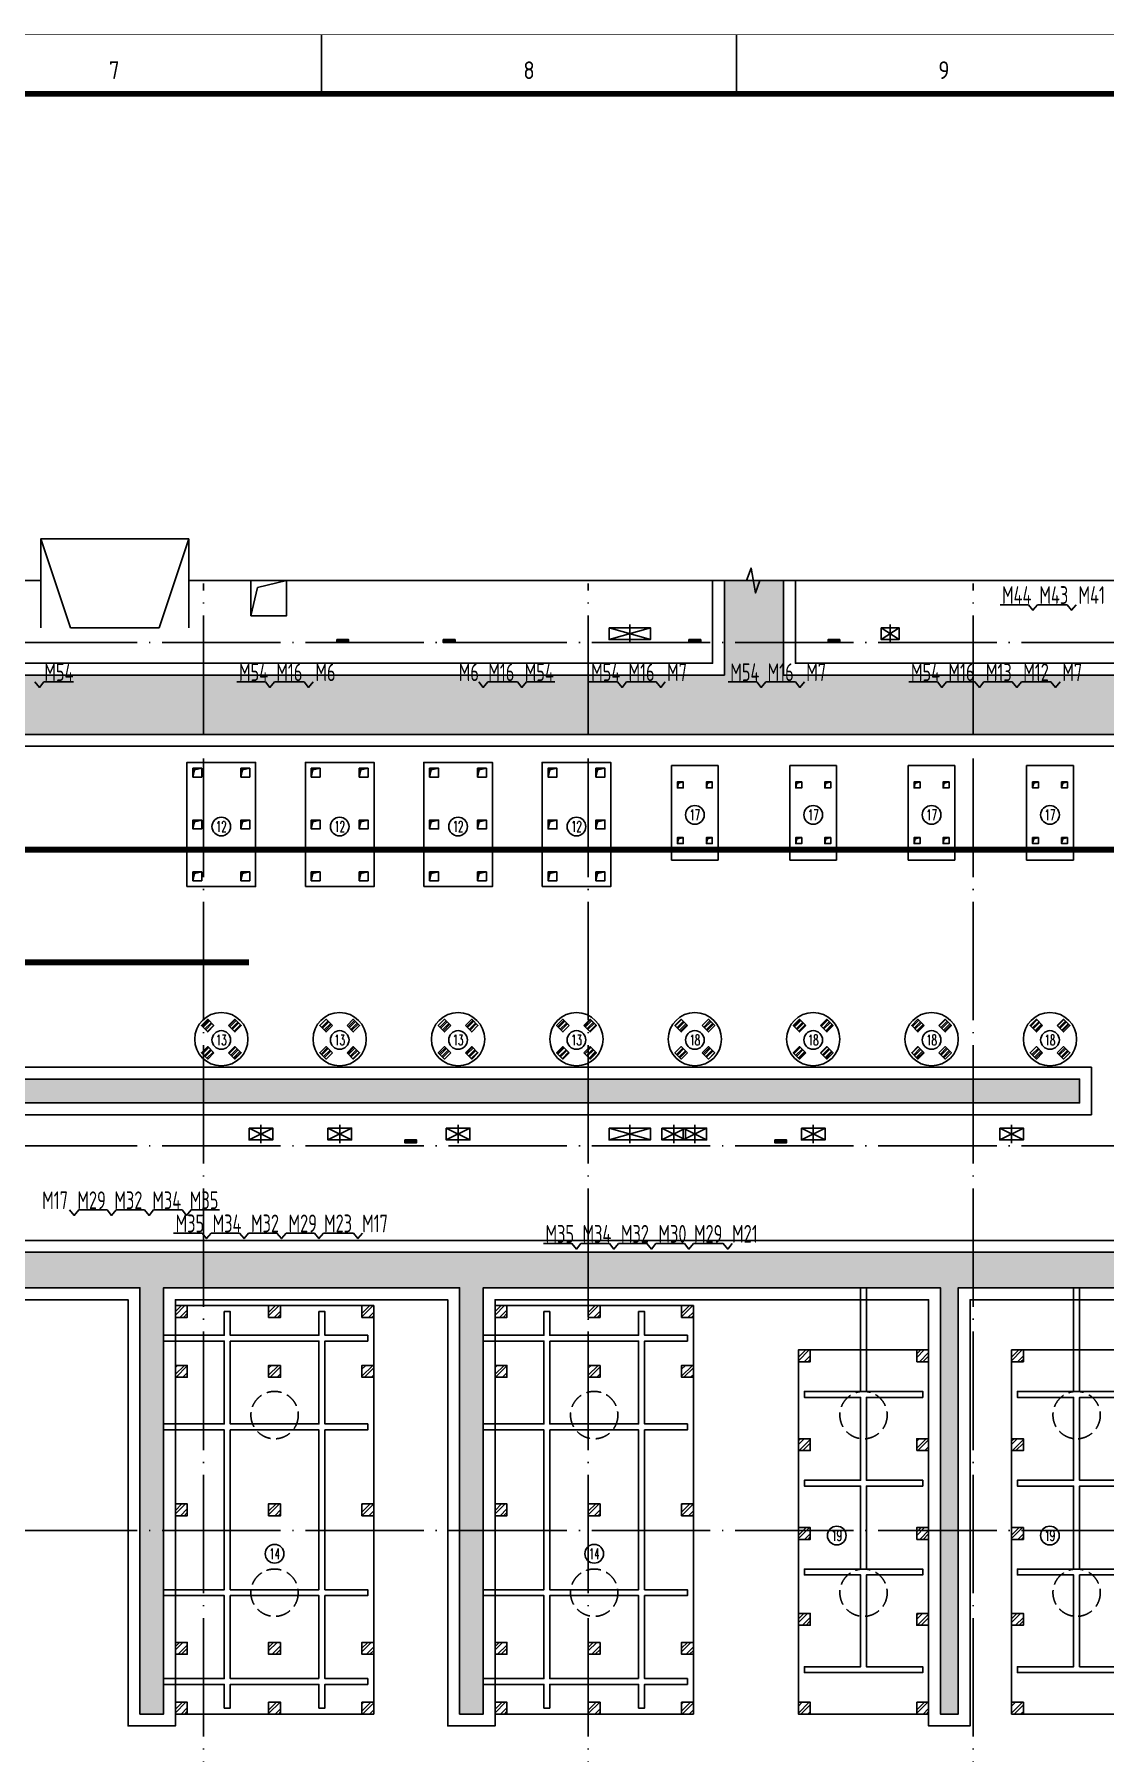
# Model space of a CAD drawing. Extents: x 93518 to 937116, y -359949 to 58022.
# Drawn here: x 728996 to 747078, y -92196 to -63170 of the extents above; entities that cross this region are included whole.
import ezdxf
from ezdxf.enums import TextEntityAlignment as Align

# ---------------------------------------------------------------- set-up
doc = ezdxf.new("R2010")
doc.units = 0
doc.header["$LTSCALE"] = 1000
doc.header["$MEASUREMENT"] = 0
for name, pattern in [('DASH', [0.35, 0.25, -0.1]), ('DIVIDE', [1.25, 0.5, -0.25, 0, -0.25, 0, -0.25]), ('DOTE', [2.42, 2, -0.2, 0.02, -0.2])]:
    doc.linetypes.add(name, pattern=pattern)
doc.layers.get('0').update_dxf_attribs({"linetype": 'CONTINUOUS'})
for name, color, linetype in [('C承台', 30, 'CONTINUOUS'), ('DIM_LEAD', 3, 'CONTINUOUS'), ('DIM_SYMB', 3, 'CONTINUOUS'), ('DOTE', 8, 'DOTE'), ('D洞口', 2, 'CONTINUOUS'), ('G沟道', 4, 'CONTINUOUS'), ('PUB_TEXT', 7, 'CONTINUOUS'), ('STAIR', 2, 'CONTINUOUS'), ('WINDOW', 4, 'CONTINUOUS'), ('排水', 25, 'CONTINUOUS'), ('设备', 7, 'CONTINUOUS'), ('设备层', 8, 'CONTINUOUS')]:
    doc.layers.add(name, color=color, linetype=linetype)
doc.styles.add('_TCH_AXIS', font='complex.shx', dxfattribs={"bigfont": 'GBCBIG.shx'})
doc.styles.get("Standard").update_dxf_attribs({"font": 'GBENOR', "bigfont": 'GBCBIG'})
doc.styles.add('TSSD_Rein', font='Tssdeng.shx', dxfattribs={"width": 0.7, "bigfont": 'tssdchn.shx'})
pattern_1 = [(0, (-247127.87, -30582.82), (39.6875, 79.375), [0, -79.375])]
pattern_2 = [(45, (0, 0), (-44.1942, 44.1942), []), (45, (29.46, 0), (-44.1942, 44.1942), [])]

# ---------------------------------------------------------------- blocks, each defined once
blk = doc.blocks.new('GEDI_WK_A1')
at = {"color": 3}
for p, q in [((490.58, 584), (490.58, 594)), ((560.67, 584), (560.67, 594))]:
    blk.add_line(p, q, dxfattribs=at)
for points, const_width in [([(0, 0), (841, 0), (841, 594), (0, 594)], 0.1), ([(25, 10), (831, 10), (831, 584), (25, 584)], 1)]:
    blk.add_lwpolyline(points, close=True, dxfattribs=dict(at, const_width=const_width))
for s, p in [('7', (455.54, 588)), ('8', (525.62, 588)), ('9', (595.71, 588))]:
    blk.add_text(s, height=3, dxfattribs=at).set_placement(p, align=Align.MIDDLE)
blk = doc.blocks.new('A$C04BF5457')
h = blk.add_hatch()
h.set_pattern_fill('DOTS', color=8, scale=50, style=0)
h.set_pattern_definition(pattern_1)
h.paths.add_polyline_path([(-28350, 34050), (-28350, 32450), (-17400, 32450), (-17400, 31250), (-30550, 31250), (-30550, 34050)])
h.paths.add_polyline_path([(12900, 34050), (12900, 32450), (5900, 32450), (5900, 34050), (4900, 34050), (4900, 32450), (-8450, 32450), (-8450, 34050), (-9450, 34050), (-9450, 31450), (19200, 31450), (19200, 32450), (13900, 32450), (13900, 34050)])
h = blk.add_hatch()
h.set_pattern_fill('DOTS', color=8, scale=50, style=0)
h.set_pattern_definition(pattern_1)
h.paths.add_polyline_path([(-40900, 22113), (-40900, 22700), (-8950, 22700), (-8950, 30250), (-17000, 30250), (-17000, 30650), (-8550, 30650), (-8550, 25625), (10900, 25625), (10900, 25225), (-8550, 25225), (-8550, 22700), (19650, 22700), (19650, 14900), (19350, 14900), (19350, 22100), (16050, 22100), (16050, 14900), (15750, 14900), (15750, 22100), (12450, 22100), (12450, 14900), (12150, 14900), (12150, 22100), (8850, 22100), (8850, 14900), (8550, 14900), (8550, 22100), (825, 22100), (825, 14900), (425, 14900), (425, 22100), (-4575, 22100), (-4575, 14900), (-4975, 14900), (-4975, 22100), (-12150, 22100), (-12150, 14900), (-12550, 14900), (-12550, 22100), (-18550, 22100), (-18550, 14900), (-18950, 14900), (-18950, 22100), (-40865, 22100)])
h.paths.add_polyline_path([(-40900, 21888), (-40934, 21900), (-19150, 21900), (-19150, 14900), (-19750, 14900), (-19750, 21300), (-23650, 21300), (-23650, 14900), (-24250, 14900), (-24250, 21300), (-27950, 21300), (-27950, 14900), (-28550, 14900), (-28550, 21300), (-32250, 21300), (-32250, 14900), (-32850, 14900), (-32850, 21300), (-40900, 21300)])
at = {"layer": 'DIM_SYMB'}
blk.add_lwpolyline([(4457, 34050), (5272, 34050), (5349, 34260), (5423, 33840), (5497, 34050), (6217, 34050)], dxfattribs=at)
at = {"layer": 'G沟道', "color": 8}
for points in [[(-9650, 34050), (-9650, 31250), (19400, 31250), (19400, 32650), (14100, 32650), (14100, 34050)], [(4700, 34050), (4700, 32650), (-8250, 32650), (-8250, 34050)], [(12700, 34050), (12700, 32650), (6100, 32650), (6100, 34050)], [(-8350, 25825), (11100, 25825), (11100, 25025), (-8350, 25025)], [(-8350, 22900), (19850, 22900)], [(11950, 21900), (9050, 21900), (9050, 14700), (8350, 14700), (8350, 21900), (1025, 21900), (1025, 14700), (225, 14700), (225, 21900), (-4375, 21900), (-4375, 14700), (-5175, 14700), (-5175, 21900), (-11950, 21900)]]:
    blk.add_lwpolyline(points, dxfattribs=at)
at = {"layer": 'G沟道'}
for points in [[(12900, 34050), (12900, 32450), (5900, 32450), (5900, 34050), (4900, 34050), (4900, 32450), (-8450, 32450), (-8450, 34050), (-9450, 34050), (-9450, 31450), (19200, 31450), (19200, 32450), (13900, 32450), (13900, 34050), (12900, 34050)], [(-8550, 25625), (10900, 25625), (10900, 25225), (-8550, 25225)], [(-8550, 22700), (19650, 22700)], [(12150, 22100), (8850, 22100), (8850, 14900), (8550, 14900), (8550, 22100), (825, 22100), (825, 14900), (425, 14900), (425, 22100), (-4575, 22100), (-4575, 14900), (-4975, 14900), (-4975, 22100), (-12150, 22100)]]:
    blk.add_lwpolyline(points, dxfattribs=at)
blk = doc.blocks.new('A$C0C59512B')
at = {"layer": 'D洞口'}
for points in [[(100, 1320), (200, 1320), (120, 1300), (100, 1220)], [(590, 1320), (690, 1320), (610, 1300), (590, 1220)], [(2100, 1320), (2200, 1320), (2120, 1300), (2100, 1220)], [(2590, 1320), (2690, 1320), (2610, 1300), (2590, 1220)], [(4100, 1320), (4200, 1320), (4120, 1300), (4100, 1220)], [(4590, 1320), (4690, 1320), (4610, 1300), (4590, 1220)], [(6100, 1320), (6200, 1320), (6120, 1300), (6100, 1220)], [(6590, 1320), (6690, 1320), (6610, 1300), (6590, 1220)], [(100, 380), (200, 380), (120, 360), (100, 280)], [(590, 380), (690, 380), (610, 360), (590, 280)], [(2100, 380), (2200, 380), (2120, 360), (2100, 280)], [(2590, 380), (2690, 380), (2610, 360), (2590, 280)], [(4100, 380), (4200, 380), (4120, 360), (4100, 280)], [(4590, 380), (4690, 380), (4610, 360), (4590, 280)], [(6100, 380), (6200, 380), (6120, 360), (6100, 280)], [(6590, 380), (6690, 380), (6610, 360), (6590, 280)]]:
    blk.add_hatch(color=8, dxfattribs=at).paths.add_polyline_path(points)
at = {"layer": 'C承台', "color": 8}
for p, q in [((0, 0), (0, 1600)), ((0, 1600), (790, 1600)), ((790, 0), (790, 1600)), ((2000, 0), (2000, 1600)), ((2000, 1600), (2790, 1600)), ((2790, 0), (2790, 1600)), ((4000, 0), (4000, 1600)), ((4000, 1600), (4790, 1600)), ((4790, 0), (4790, 1600)), ((6000, 0), (6000, 1600)), ((6000, 1600), (6790, 1600)), ((6790, 0), (6790, 1600)), ((2000, 0), (2790, 0)), ((4000, 0), (4790, 0)), ((6000, 0), (6790, 0)), ((0, 0), (790, 0))]:
    blk.add_line(p, q, dxfattribs=at)
at = {"layer": 'D洞口', "color": 8}
for points in [[(100, 1220), (200, 1220), (200, 1320), (100, 1320)], [(100, 1320), (200, 1320), (120, 1300), (100, 1220)], [(590, 1220), (690, 1220), (690, 1320), (590, 1320)], [(590, 1320), (690, 1320), (610, 1300), (590, 1220)], [(2100, 1220), (2200, 1220), (2200, 1320), (2100, 1320)], [(2100, 1320), (2200, 1320), (2120, 1300), (2100, 1220)], [(2590, 1220), (2690, 1220), (2690, 1320), (2590, 1320)], [(2590, 1320), (2690, 1320), (2610, 1300), (2590, 1220)], [(4100, 1220), (4200, 1220), (4200, 1320), (4100, 1320)], [(4100, 1320), (4200, 1320), (4120, 1300), (4100, 1220)], [(4590, 1220), (4690, 1220), (4690, 1320), (4590, 1320)], [(4590, 1320), (4690, 1320), (4610, 1300), (4590, 1220)], [(6100, 1220), (6200, 1220), (6200, 1320), (6100, 1320)], [(6100, 1320), (6200, 1320), (6120, 1300), (6100, 1220)], [(6590, 1220), (6690, 1220), (6690, 1320), (6590, 1320)], [(6590, 1320), (6690, 1320), (6610, 1300), (6590, 1220)], [(100, 280), (200, 280), (200, 380), (100, 380)], [(100, 380), (200, 380), (120, 360), (100, 280)], [(590, 280), (690, 280), (690, 380), (590, 380)], [(590, 380), (690, 380), (610, 360), (590, 280)], [(2100, 280), (2200, 280), (2200, 380), (2100, 380)], [(2100, 380), (2200, 380), (2120, 360), (2100, 280)], [(2590, 280), (2690, 280), (2690, 380), (2590, 380)], [(2590, 380), (2690, 380), (2610, 360), (2590, 280)], [(4100, 280), (4200, 280), (4200, 380), (4100, 380)], [(4100, 380), (4200, 380), (4120, 360), (4100, 280)], [(4590, 280), (4690, 280), (4690, 380), (4590, 380)], [(4590, 380), (4690, 380), (4610, 360), (4590, 280)], [(6100, 280), (6200, 280), (6200, 380), (6100, 380)], [(6100, 380), (6200, 380), (6120, 360), (6100, 280)], [(6590, 280), (6690, 280), (6690, 380), (6590, 380)], [(6590, 380), (6690, 380), (6610, 360), (6590, 280)]]:
    blk.add_lwpolyline(points, close=True, dxfattribs=at)
at = {"layer": 'PUB_TEXT', "color": 8}
for centre in [(395, 765), (2395, 765), (4395, 765), (6395, 765)]:
    blk.add_circle(centre, 158, dxfattribs=at)
at = {"layer": 'PUB_TEXT', "color": 8, "style": '_TCH_AXIS', "width": 0.724138}
for p, p2 in [((306, 676), (484, 676)), ((2306, 676), (2484, 676)), ((4306, 676), (4484, 676)), ((6306, 676), (6484, 676))]:
    blk.add_text('17', height=178.2, dxfattribs=at).set_placement(p, p2, align=Align.FIT)
blk = doc.blocks.new('A$C5CA91DF6')
at = {"layer": 'D洞口'}
for points in [[(100, 2000), (250, 2000), (128, 1972), (100, 1850)], [(910, 2000), (1060, 2000), (938, 1972), (910, 1850)], [(2100, 2000), (2250, 2000), (2128, 1972), (2100, 1850)], [(2910, 2000), (3060, 2000), (2938, 1972), (2910, 1850)], [(4100, 2000), (4250, 2000), (4128, 1972), (4100, 1850)], [(4910, 2000), (5060, 2000), (4938, 1972), (4910, 1850)], [(6100, 2000), (6250, 2000), (6128, 1972), (6100, 1850)], [(6910, 2000), (7060, 2000), (6938, 1972), (6910, 1850)], [(100, 1125), (250, 1125), (128, 1097), (100, 975)], [(910, 1125), (1060, 1125), (938, 1097), (910, 975)], [(2100, 1125), (2250, 1125), (2128, 1097), (2100, 975)], [(2910, 1125), (3060, 1125), (2938, 1097), (2910, 975)], [(4100, 1125), (4250, 1125), (4128, 1097), (4100, 975)], [(4910, 1125), (5060, 1125), (4938, 1097), (4910, 975)], [(6100, 1125), (6250, 1125), (6128, 1097), (6100, 975)], [(6910, 1125), (7060, 1125), (6938, 1097), (6910, 975)], [(100, 250), (250, 250), (128, 222), (100, 100)], [(910, 250), (1060, 250), (938, 222), (910, 100)], [(2100, 250), (2250, 250), (2128, 222), (2100, 100)], [(2910, 250), (3060, 250), (2938, 222), (2910, 100)], [(4100, 250), (4250, 250), (4128, 222), (4100, 100)], [(4910, 250), (5060, 250), (4938, 222), (4910, 100)], [(6100, 250), (6250, 250), (6128, 222), (6100, 100)], [(6910, 250), (7060, 250), (6938, 222), (6910, 100)]]:
    blk.add_hatch(color=8, dxfattribs=at).paths.add_polyline_path(points)
at = {"layer": 'C承台', "color": 8}
for points in [[(0, 0), (1160, 0), (1160, 2100), (0, 2100)], [(2000, 0), (3160, 0), (3160, 2100), (2000, 2100)], [(4000, 0), (5160, 0), (5160, 2100), (4000, 2100)], [(6000, 0), (7160, 0), (7160, 2100), (6000, 2100)]]:
    blk.add_lwpolyline(points, close=True, dxfattribs=at)
at = {"layer": 'D洞口', "color": 8}
for points in [[(100, 1850), (250, 1850), (250, 2000), (100, 2000)], [(100, 2000), (250, 2000), (128, 1972), (100, 1850)], [(910, 1850), (1060, 1850), (1060, 2000), (910, 2000)], [(910, 2000), (1060, 2000), (938, 1972), (910, 1850)], [(2100, 1850), (2250, 1850), (2250, 2000), (2100, 2000)], [(2100, 2000), (2250, 2000), (2128, 1972), (2100, 1850)], [(2910, 1850), (3060, 1850), (3060, 2000), (2910, 2000)], [(2910, 2000), (3060, 2000), (2938, 1972), (2910, 1850)], [(4100, 1850), (4250, 1850), (4250, 2000), (4100, 2000)], [(4100, 2000), (4250, 2000), (4128, 1972), (4100, 1850)], [(4910, 1850), (5060, 1850), (5060, 2000), (4910, 2000)], [(4910, 2000), (5060, 2000), (4938, 1972), (4910, 1850)], [(6100, 1850), (6250, 1850), (6250, 2000), (6100, 2000)], [(6100, 2000), (6250, 2000), (6128, 1972), (6100, 1850)], [(6910, 1850), (7060, 1850), (7060, 2000), (6910, 2000)], [(6910, 2000), (7060, 2000), (6938, 1972), (6910, 1850)], [(100, 975), (250, 975), (250, 1125), (100, 1125)], [(100, 1125), (250, 1125), (128, 1097), (100, 975)], [(910, 975), (1060, 975), (1060, 1125), (910, 1125)], [(910, 1125), (1060, 1125), (938, 1097), (910, 975)], [(2100, 975), (2250, 975), (2250, 1125), (2100, 1125)], [(2100, 1125), (2250, 1125), (2128, 1097), (2100, 975)], [(2910, 975), (3060, 975), (3060, 1125), (2910, 1125)], [(2910, 1125), (3060, 1125), (2938, 1097), (2910, 975)], [(4100, 975), (4250, 975), (4250, 1125), (4100, 1125)], [(4100, 1125), (4250, 1125), (4128, 1097), (4100, 975)], [(4910, 975), (5060, 975), (5060, 1125), (4910, 1125)], [(4910, 1125), (5060, 1125), (4938, 1097), (4910, 975)], [(6100, 975), (6250, 975), (6250, 1125), (6100, 1125)], [(6100, 1125), (6250, 1125), (6128, 1097), (6100, 975)], [(6910, 975), (7060, 975), (7060, 1125), (6910, 1125)], [(6910, 1125), (7060, 1125), (6938, 1097), (6910, 975)], [(100, 100), (250, 100), (250, 250), (100, 250)], [(100, 250), (250, 250), (128, 222), (100, 100)], [(910, 100), (1060, 100), (1060, 250), (910, 250)], [(910, 250), (1060, 250), (938, 222), (910, 100)], [(2100, 100), (2250, 100), (2250, 250), (2100, 250)], [(2100, 250), (2250, 250), (2128, 222), (2100, 100)], [(2910, 100), (3060, 100), (3060, 250), (2910, 250)], [(2910, 250), (3060, 250), (2938, 222), (2910, 100)], [(4100, 100), (4250, 100), (4250, 250), (4100, 250)], [(4100, 250), (4250, 250), (4128, 222), (4100, 100)], [(4910, 100), (5060, 100), (5060, 250), (4910, 250)], [(4910, 250), (5060, 250), (4938, 222), (4910, 100)], [(6100, 100), (6250, 100), (6250, 250), (6100, 250)], [(6100, 250), (6250, 250), (6128, 222), (6100, 100)], [(6910, 100), (7060, 100), (7060, 250), (6910, 250)], [(6910, 250), (7060, 250), (6938, 222), (6910, 100)]]:
    blk.add_lwpolyline(points, close=True, dxfattribs=at)
at = {"layer": 'PUB_TEXT', "color": 8}
for centre in [(580, 1015), (2580, 1015), (4580, 1015), (6580, 1015)]:
    blk.add_circle(centre, 158, dxfattribs=at)
at = {"layer": 'PUB_TEXT', "color": 8, "style": '_TCH_AXIS', "width": 0.724138}
for p, p2 in [((491, 926), (669, 926)), ((2491, 926), (2669, 926)), ((4491, 926), (4669, 926)), ((6491, 926), (6669, 926))]:
    blk.add_text('12', height=178.2, dxfattribs=at).set_placement(p, p2, align=Align.FIT)
blk = doc.blocks.new('A$C0F1F4C6A')
at = {"layer": 'C承台'}
h = blk.add_hatch(dxfattribs=at)
h.set_pattern_fill('金属', color=8, scale=25, style=0)
h.set_pattern_definition(pattern_2)
h.paths.add_polyline_path([(599, 705), (705, 599), (811, 705), (705, 811)])
h.paths.add_polyline_path([(599, 245), (705, 351), (811, 245), (705, 139)])
h.paths.add_polyline_path([(351, 245), (245, 351), (139, 245), (245, 139)])
h.paths.add_polyline_path([(351, 705), (245, 599), (139, 705), (245, 811)])
h = blk.add_hatch(dxfattribs=at)
h.set_pattern_fill('金属', color=8, scale=25, style=0)
h.set_pattern_definition(pattern_2)
h.paths.add_polyline_path([(2599, 705), (2705, 599), (2811, 705), (2705, 811)])
h.paths.add_polyline_path([(2599, 245), (2705, 351), (2811, 245), (2705, 139)])
h.paths.add_polyline_path([(2351, 245), (2245, 351), (2139, 245), (2245, 139)])
h.paths.add_polyline_path([(2351, 705), (2245, 599), (2139, 705), (2245, 811)])
h = blk.add_hatch(dxfattribs=at)
h.set_pattern_fill('金属', color=8, scale=25, style=0)
h.set_pattern_definition([(45, (-239052.867, -56407.82), (-44.194174, 44.194174), []), (45, (-239023.404, -56407.82), (-44.194174, 44.194174), [])])
h.paths.add_polyline_path([(4599, 705), (4705, 599), (4811, 705), (4705, 811)])
h.paths.add_polyline_path([(4599, 245), (4705, 351), (4811, 245), (4705, 139)])
h.paths.add_polyline_path([(4351, 245), (4245, 351), (4139, 245), (4245, 139)])
h.paths.add_polyline_path([(4351, 705), (4245, 599), (4139, 705), (4245, 811)])
h = blk.add_hatch(dxfattribs=at)
h.set_pattern_fill('金属', color=8, scale=25, style=0)
h.set_pattern_definition(pattern_2)
h.paths.add_polyline_path([(6599, 705), (6705, 599), (6811, 705), (6705, 811)])
h.paths.add_polyline_path([(6599, 245), (6705, 351), (6811, 245), (6705, 139)])
h.paths.add_polyline_path([(6351, 245), (6245, 351), (6139, 245), (6245, 139)])
h.paths.add_polyline_path([(6351, 705), (6245, 599), (6139, 705), (6245, 811)])
at = {"layer": 'C承台', "color": 8}
for points in [[(925, 475, 1), (25, 475, 1)], [(2925, 475, 1), (2025, 475, 1)], [(4925, 475, 1), (4025, 475, 1)], [(6925, 475, 1), (6025, 475, 1)]]:
    blk.add_lwpolyline(points, format="xyb", close=True, dxfattribs=at)
for points in [[(351, 705), (245, 599), (139, 705), (245, 811)], [(599, 705), (705, 599), (811, 705), (705, 811)], [(2351, 705), (2245, 599), (2139, 705), (2245, 811)], [(2599, 705), (2705, 599), (2811, 705), (2705, 811)], [(4351, 705), (4245, 599), (4139, 705), (4245, 811)], [(4599, 705), (4705, 599), (4811, 705), (4705, 811)], [(6351, 705), (6245, 599), (6139, 705), (6245, 811)], [(6599, 705), (6705, 599), (6811, 705), (6705, 811)], [(351, 245), (245, 351), (139, 245), (245, 139)], [(599, 245), (705, 351), (811, 245), (705, 139)], [(2351, 245), (2245, 351), (2139, 245), (2245, 139)], [(2599, 245), (2705, 351), (2811, 245), (2705, 139)], [(4351, 245), (4245, 351), (4139, 245), (4245, 139)], [(4599, 245), (4705, 351), (4811, 245), (4705, 139)], [(6351, 245), (6245, 351), (6139, 245), (6245, 139)], [(6599, 245), (6705, 351), (6811, 245), (6705, 139)]]:
    blk.add_lwpolyline(points, close=True, dxfattribs=at)
for centre in [(475, 462), (2475, 462), (4475, 462), (6475, 462)]:
    blk.add_circle(centre, 158, dxfattribs=at)
at = {"layer": 'C承台', "color": 8, "style": '_TCH_AXIS', "width": 0.724138}
for p, p2 in [((386, 373), (564, 373)), ((2386, 373), (2564, 373)), ((4386, 373), (4564, 373)), ((6386, 373), (6564, 373))]:
    blk.add_text('13', height=178.2, dxfattribs=at).set_placement(p, p2, align=Align.FIT)
blk = doc.blocks.new('A$C3620381E')
at = {"layer": 'C承台'}
h = blk.add_hatch(dxfattribs=at)
h.set_pattern_fill('金属', color=8, scale=25, style=0)
h.set_pattern_definition(pattern_2)
h.paths.add_polyline_path([(599, 245), (705, 351), (811, 245), (705, 139)])
h.paths.add_polyline_path([(599, 705), (705, 599), (811, 705), (705, 811)])
h.paths.add_polyline_path([(351, 245), (245, 351), (139, 245), (245, 139)])
h.paths.add_polyline_path([(351, 705), (245, 599), (139, 705), (245, 811)])
h = blk.add_hatch(dxfattribs=at)
h.set_pattern_fill('金属', color=8, scale=25, style=0)
h.set_pattern_definition(pattern_2)
h.paths.add_polyline_path([(2599, 245), (2705, 351), (2811, 245), (2705, 139)])
h.paths.add_polyline_path([(2599, 705), (2705, 599), (2811, 705), (2705, 811)])
h.paths.add_polyline_path([(2351, 245), (2245, 351), (2139, 245), (2245, 139)])
h.paths.add_polyline_path([(2351, 705), (2245, 599), (2139, 705), (2245, 811)])
h = blk.add_hatch(dxfattribs=at)
h.set_pattern_fill('金属', color=8, scale=25, style=0)
h.set_pattern_definition([(45, (-239052.866, -83528.19), (-44.194174, 44.194174), []), (45, (-239023.403, -83528.19), (-44.194174, 44.194174), [])])
h.paths.add_polyline_path([(4599, 245), (4705, 351), (4811, 245), (4705, 139)])
h.paths.add_polyline_path([(4599, 705), (4705, 599), (4811, 705), (4705, 811)])
h.paths.add_polyline_path([(4351, 245), (4245, 351), (4139, 245), (4245, 139)])
h.paths.add_polyline_path([(4351, 705), (4245, 599), (4139, 705), (4245, 811)])
h = blk.add_hatch(dxfattribs=at)
h.set_pattern_fill('金属', color=8, scale=25, style=0)
h.set_pattern_definition(pattern_2)
h.paths.add_polyline_path([(6599, 245), (6705, 351), (6811, 245), (6705, 139)])
h.paths.add_polyline_path([(6599, 705), (6705, 599), (6811, 705), (6705, 811)])
h.paths.add_polyline_path([(6351, 245), (6245, 351), (6139, 245), (6245, 139)])
h.paths.add_polyline_path([(6351, 705), (6245, 599), (6139, 705), (6245, 811)])
at = {"layer": 'C承台', "color": 8}
for points in [[(925, 475, 1), (25, 475, 1)], [(2925, 475, 1), (2025, 475, 1)], [(4925, 475, 1), (4025, 475, 1)], [(6925, 475, 1), (6025, 475, 1)]]:
    blk.add_lwpolyline(points, format="xyb", close=True, dxfattribs=at)
for points in [[(351, 705), (245, 599), (139, 705), (245, 811)], [(599, 705), (705, 599), (811, 705), (705, 811)], [(2351, 705), (2245, 599), (2139, 705), (2245, 811)], [(2599, 705), (2705, 599), (2811, 705), (2705, 811)], [(4351, 705), (4245, 599), (4139, 705), (4245, 811)], [(4599, 705), (4705, 599), (4811, 705), (4705, 811)], [(6351, 705), (6245, 599), (6139, 705), (6245, 811)], [(6599, 705), (6705, 599), (6811, 705), (6705, 811)], [(351, 245), (245, 351), (139, 245), (245, 139)], [(599, 245), (705, 351), (811, 245), (705, 139)], [(2351, 245), (2245, 351), (2139, 245), (2245, 139)], [(2599, 245), (2705, 351), (2811, 245), (2705, 139)], [(4351, 245), (4245, 351), (4139, 245), (4245, 139)], [(4599, 245), (4705, 351), (4811, 245), (4705, 139)], [(6351, 245), (6245, 351), (6139, 245), (6245, 139)], [(6599, 245), (6705, 351), (6811, 245), (6705, 139)]]:
    blk.add_lwpolyline(points, close=True, dxfattribs=at)
for centre in [(475, 462), (2475, 462), (4475, 462), (6475, 462)]:
    blk.add_circle(centre, 158, dxfattribs=at)
at = {"layer": 'C承台', "color": 8, "style": '_TCH_AXIS', "width": 0.724138}
for p, p2 in [((386, 373), (564, 373)), ((2386, 373), (2564, 373)), ((4386, 373), (4564, 373)), ((6386, 373), (6564, 373))]:
    blk.add_text('18', height=178.2, dxfattribs=at).set_placement(p, p2, align=Align.FIT)
blk = doc.blocks.new('A$C0C73400B')
at = {"layer": 'G沟道', "ltscale": 2}
h = blk.add_hatch(dxfattribs=at)
h.set_pattern_fill('金属', color=8, scale=50, style=0)
h.set_pattern_definition([(45, (-177530.15, -42242.31), (-88.38835, 88.38835), []), (45, (-177471.23, -42242.31), (-88.38835, 88.38835), [])])
h.paths.add_polyline_path([(1775, 1210), (1775, 1010), (1575, 1010), (1575, 1210)])
h.paths.add_polyline_path([(1775, 5890), (1775, 5690), (1575, 5690), (1575, 5890)])
h.paths.add_polyline_path([(1775, 3550), (1775, 3350), (1575, 3350), (1575, 3550)])
h.paths.add_polyline_path([(3350, 1210), (3350, 1010), (3150, 1010), (3150, 1210)])
h.paths.add_polyline_path([(3350, 5890), (3350, 5690), (3150, 5690), (3150, 5890)])
h.paths.add_polyline_path([(3350, 3550), (3350, 3350), (3150, 3350), (3150, 3550)])
h.paths.add_polyline_path([(0, 1210), (0, 1010), (200, 1010), (200, 1210)])
h.paths.add_polyline_path([(0, 5890), (0, 5690), (200, 5690), (200, 5890)])
h.paths.add_polyline_path([(0, 3550), (0, 3350), (200, 3350), (200, 3550)])
h.paths.add_polyline_path([(1575, 6900), (1575, 6700), (1775, 6700), (1775, 6900)])
h.paths.add_polyline_path([(3150, 6900), (3150, 6700), (3350, 6700), (3350, 6900)])
h.paths.add_polyline_path([(3150, 200), (3150, 0), (3350, 0), (3350, 200)])
h.paths.add_polyline_path([(1575, 200), (1575, 0), (1775, 0), (1775, 200)])
h.paths.add_polyline_path([(0, 6900), (0, 6700), (200, 6700), (200, 6900)])
h.paths.add_polyline_path([(0, 200), (0, 0), (200, 0), (200, 200)])
h = blk.add_hatch(dxfattribs=at)
h.set_pattern_fill('金属', color=8, scale=50, style=0)
h.set_pattern_definition([(45, (-172130.15, -42242.31), (-88.38835, 88.38835), []), (45, (-172071.23, -42242.31), (-88.38835, 88.38835), [])])
h.paths.add_polyline_path([(7175, 1210), (7175, 1010), (6975, 1010), (6975, 1210)])
h.paths.add_polyline_path([(7175, 5890), (7175, 5690), (6975, 5690), (6975, 5890)])
h.paths.add_polyline_path([(7175, 3550), (7175, 3350), (6975, 3350), (6975, 3550)])
h.paths.add_polyline_path([(8750, 1210), (8750, 1010), (8550, 1010), (8550, 1210)])
h.paths.add_polyline_path([(8750, 5890), (8750, 5690), (8550, 5690), (8550, 5890)])
h.paths.add_polyline_path([(8750, 3550), (8750, 3350), (8550, 3350), (8550, 3550)])
h.paths.add_polyline_path([(5400, 1210), (5400, 1010), (5600, 1010), (5600, 1210)])
h.paths.add_polyline_path([(5400, 5890), (5400, 5690), (5600, 5690), (5600, 5890)])
h.paths.add_polyline_path([(5400, 3550), (5400, 3350), (5600, 3350), (5600, 3550)])
h.paths.add_polyline_path([(6975, 6900), (6975, 6700), (7175, 6700), (7175, 6900)])
h.paths.add_polyline_path([(8550, 6900), (8550, 6700), (8750, 6700), (8750, 6900)])
h.paths.add_polyline_path([(8550, 200), (8550, 0), (8750, 0), (8750, 200)])
h.paths.add_polyline_path([(6975, 200), (6975, 0), (7175, 0), (7175, 200)])
h.paths.add_polyline_path([(5400, 6900), (5400, 6700), (5600, 6700), (5600, 6900)])
h.paths.add_polyline_path([(5400, 200), (5400, 0), (5600, 0), (5600, 200)])
at = {"layer": 'G沟道', "color": 8, "ltscale": 2}
for p, q in [((0, 6900), (0, 0)), ((3350, 6900), (0, 6900)), ((3350, 6900), (3350, 0)), ((5400, 6900), (5400, 0)), ((8750, 6900), (5400, 6900)), ((8750, 6900), (8750, 0)), ((0, 6400), (-200, 6400)), ((5400, 6400), (5200, 6400)), ((0, 6300), (-200, 6300)), ((5400, 6300), (5200, 6300)), ((0, 4900), (-200, 4900)), ((0, 4800), (-200, 4800)), ((5400, 4900), (5200, 4900)), ((5400, 4800), (5200, 4800)), ((0, 2100), (-200, 2100)), ((5400, 2100), (5200, 2100)), ((0, 2000), (-200, 2000)), ((5400, 2000), (5200, 2000)), ((0, 600), (-200, 600)), ((5400, 600), (5200, 600)), ((0, 500), (-200, 500)), ((5400, 500), (5200, 500)), ((8750, 0), (5400, 0)), ((3350, 0), (0, 0))]:
    blk.add_line(p, q, dxfattribs=at)
for points in [[(0, 6900), (0, 6700), (200, 6700), (200, 6900)], [(1575, 6900), (1575, 6700), (1775, 6700), (1775, 6900)], [(3150, 6900), (3150, 6700), (3350, 6700), (3350, 6900)], [(5400, 6900), (5400, 6700), (5600, 6700), (5600, 6900)], [(6975, 6900), (6975, 6700), (7175, 6700), (7175, 6900)], [(8550, 6900), (8550, 6700), (8750, 6700), (8750, 6900)], [(925, 6300), (2425, 6300), (2425, 4900), (925, 4900)], [(6325, 6300), (7825, 6300), (7825, 4900), (6325, 4900)], [(0, 5890), (0, 5690), (200, 5690), (200, 5890)], [(1775, 5890), (1775, 5690), (1575, 5690), (1575, 5890)], [(3350, 5890), (3350, 5690), (3150, 5690), (3150, 5890)], [(5400, 5890), (5400, 5690), (5600, 5690), (5600, 5890)], [(7175, 5890), (7175, 5690), (6975, 5690), (6975, 5890)], [(8750, 5890), (8750, 5690), (8550, 5690), (8550, 5890)], [(925, 4800), (2425, 4800), (2425, 2100), (925, 2100)], [(6325, 4800), (7825, 4800), (7825, 2100), (6325, 2100)], [(0, 3550), (0, 3350), (200, 3350), (200, 3550)], [(1775, 3550), (1775, 3350), (1575, 3350), (1575, 3550)], [(3350, 3550), (3350, 3350), (3150, 3350), (3150, 3550)], [(5400, 3550), (5400, 3350), (5600, 3350), (5600, 3550)], [(7175, 3550), (7175, 3350), (6975, 3350), (6975, 3550)], [(8750, 3550), (8750, 3350), (8550, 3350), (8550, 3550)], [(2425, 600), (2425, 2000), (925, 2000), (925, 600)], [(7825, 600), (7825, 2000), (6325, 2000), (6325, 600)], [(0, 1210), (0, 1010), (200, 1010), (200, 1210)], [(1775, 1210), (1775, 1010), (1575, 1010), (1575, 1210)], [(3350, 1210), (3350, 1010), (3150, 1010), (3150, 1210)], [(5400, 1210), (5400, 1010), (5600, 1010), (5600, 1210)], [(7175, 1210), (7175, 1010), (6975, 1010), (6975, 1210)], [(8750, 1210), (8750, 1010), (8550, 1010), (8550, 1210)], [(0, 200), (0, 0), (200, 0), (200, 200)], [(1575, 200), (1575, 0), (1775, 0), (1775, 200)], [(3150, 200), (3150, 0), (3350, 0), (3350, 200)], [(5400, 200), (5400, 0), (5600, 0), (5600, 200)], [(6975, 200), (6975, 0), (7175, 0), (7175, 200)], [(8550, 200), (8550, 0), (8750, 0), (8750, 200)]]:
    blk.add_lwpolyline(points, close=True, dxfattribs=at)
for points in [[(0, 6400), (825, 6400), (825, 6800), (925, 6800), (925, 6400), (2425, 6400), (2425, 6800), (2525, 6800), (2525, 6400), (3250, 6400), (3250, 6300), (2525, 6300), (2525, 4900), (3250, 4900), (3250, 4800), (2525, 4800), (2525, 2100), (3250, 2100), (3250, 2000), (2525, 2000), (2525, 600), (3250, 600), (3250, 500), (2525, 500), (2525, 100), (2425, 100), (2425, 500), (925, 500), (925, 100), (825, 100), (825, 500), (0, 500)], [(5400, 6400), (6225, 6400), (6225, 6800), (6325, 6800), (6325, 6400), (7825, 6400), (7825, 6800), (7925, 6800), (7925, 6400), (8650, 6400), (8650, 6300), (7925, 6300), (7925, 4900), (8650, 4900), (8650, 4800), (7925, 4800), (7925, 2100), (8650, 2100), (8650, 2000), (7925, 2000), (7925, 600), (8650, 600), (8650, 500), (7925, 500), (7925, 100), (7825, 100), (7825, 500), (6325, 500), (6325, 100), (6225, 100), (6225, 500), (5400, 500)], [(0, 6300), (825, 6300), (825, 4900), (0, 4900)], [(5400, 6300), (6225, 6300), (6225, 4900), (5400, 4900)], [(0, 4800), (825, 4800), (825, 2100), (0, 2100)], [(5400, 4800), (6225, 4800), (6225, 2100), (5400, 2100)], [(0, 600), (825, 600), (825, 2000), (0, 2000)], [(5400, 600), (6225, 600), (6225, 2000), (5400, 2000)]]:
    blk.add_lwpolyline(points, dxfattribs=at)
for centre in [(1675, 2708), (7075, 2708)]:
    blk.add_circle(centre, 158, dxfattribs=at)
at = {"layer": 'G沟道', "color": 8, "ltscale": 2, "style": '_TCH_AXIS', "width": 0.677419}
for p, p2 in [((1586, 2619), (1764, 2619)), ((6986, 2619), (7164, 2619))]:
    blk.add_text('14', height=178.2, dxfattribs=at).set_placement(p, p2, align=Align.FIT)
blk = doc.blocks.new('A$C5FA4178C')
at = {"ltscale": 0.5}
h = blk.add_hatch(dxfattribs=at)
h.set_pattern_fill('金属', color=8, scale=50, style=0)
h.set_pattern_definition([(45, (-185768.3, -50994.82), (-88.38835, 88.38835), []), (45, (-185709.37, -50994.82), (-88.38835, 88.38835), [])])
h.paths.add_polyline_path([(2000, 1700), (2000, 1500), (2200, 1500), (2200, 1700)])
h.paths.add_polyline_path([(0, 1700), (0, 1500), (200, 1500), (200, 1700)])
h.paths.add_polyline_path([(2000, 2950), (2000, 3150), (2200, 3150), (2200, 2950)])
h.paths.add_polyline_path([(0, 2950), (0, 3150), (200, 3150), (200, 2950)])
h.paths.add_polyline_path([(2000, 4450), (2000, 4650), (2200, 4650), (2200, 4450)])
h.paths.add_polyline_path([(0, 4450), (0, 4650), (200, 4650), (200, 4450)])
h.paths.add_polyline_path([(2000, 5950), (2000, 6150), (2200, 6150), (2200, 5950)])
h.paths.add_polyline_path([(0, 5950), (0, 6150), (200, 6150), (200, 5950)])
h.paths.add_polyline_path([(2000, 200), (2000, 0), (2200, 0), (2200, 200)])
h.paths.add_polyline_path([(0, 200), (0, 0), (200, 0), (200, 200)])
h = blk.add_hatch(dxfattribs=at)
h.set_pattern_fill('金属', color=8, scale=50, style=0)
h.set_pattern_definition([(45, (-182168.3, -50994.82), (-88.38835, 88.38835), []), (45, (-182109.37, -50994.82), (-88.38835, 88.38835), [])])
h.paths.add_polyline_path([(5600, 1700), (5600, 1500), (5800, 1500), (5800, 1700)])
h.paths.add_polyline_path([(3600, 1700), (3600, 1500), (3800, 1500), (3800, 1700)])
h.paths.add_polyline_path([(5600, 2950), (5600, 3150), (5800, 3150), (5800, 2950)])
h.paths.add_polyline_path([(3600, 2950), (3600, 3150), (3800, 3150), (3800, 2950)])
h.paths.add_polyline_path([(5600, 4450), (5600, 4650), (5800, 4650), (5800, 4450)])
h.paths.add_polyline_path([(3600, 4450), (3600, 4650), (3800, 4650), (3800, 4450)])
h.paths.add_polyline_path([(5600, 5950), (5600, 6150), (5800, 6150), (5800, 5950)])
h.paths.add_polyline_path([(3600, 5950), (3600, 6150), (3800, 6150), (3800, 5950)])
h.paths.add_polyline_path([(5600, 200), (5600, 0), (5800, 0), (5800, 200)])
h.paths.add_polyline_path([(3600, 200), (3600, 0), (3800, 0), (3800, 200)])
h = blk.add_hatch(dxfattribs=at)
h.set_pattern_fill('金属', color=8, scale=50, style=0)
h.set_pattern_definition([(45, (-178568.3, -50994.82), (-88.38835, 88.38835), []), (45, (-178509.37, -50994.82), (-88.38835, 88.38835), [])])
h.paths.add_polyline_path([(9200, 1700), (9200, 1500), (9400, 1500), (9400, 1700)])
h.paths.add_polyline_path([(7200, 1700), (7200, 1500), (7400, 1500), (7400, 1700)])
h.paths.add_polyline_path([(9200, 2950), (9200, 3150), (9400, 3150), (9400, 2950)])
h.paths.add_polyline_path([(7200, 2950), (7200, 3150), (7400, 3150), (7400, 2950)])
h.paths.add_polyline_path([(9200, 4450), (9200, 4650), (9400, 4650), (9400, 4450)])
h.paths.add_polyline_path([(7200, 4450), (7200, 4650), (7400, 4650), (7400, 4450)])
h.paths.add_polyline_path([(9200, 5950), (9200, 6150), (9400, 6150), (9400, 5950)])
h.paths.add_polyline_path([(7200, 5950), (7200, 6150), (7400, 6150), (7400, 5950)])
h.paths.add_polyline_path([(9200, 200), (9200, 0), (9400, 0), (9400, 200)])
h.paths.add_polyline_path([(7200, 200), (7200, 0), (7400, 0), (7400, 200)])
h = blk.add_hatch(dxfattribs=at)
h.set_pattern_fill('金属', color=8, scale=50, style=0)
h.set_pattern_definition([(45, (-174968.3, -50994.82), (-88.38835, 88.38835), []), (45, (-174909.37, -50994.82), (-88.38835, 88.38835), [])])
h.paths.add_polyline_path([(12800, 1700), (12800, 1500), (13000, 1500), (13000, 1700)])
h.paths.add_polyline_path([(10800, 1700), (10800, 1500), (11000, 1500), (11000, 1700)])
h.paths.add_polyline_path([(12800, 2950), (12800, 3150), (13000, 3150), (13000, 2950)])
h.paths.add_polyline_path([(10800, 2950), (10800, 3150), (11000, 3150), (11000, 2950)])
h.paths.add_polyline_path([(12800, 4450), (12800, 4650), (13000, 4650), (13000, 4450)])
h.paths.add_polyline_path([(10800, 4450), (10800, 4650), (11000, 4650), (11000, 4450)])
h.paths.add_polyline_path([(12800, 5950), (12800, 6150), (13000, 6150), (13000, 5950)])
h.paths.add_polyline_path([(10800, 5950), (10800, 6150), (11000, 6150), (11000, 5950)])
h.paths.add_polyline_path([(12800, 200), (12800, 0), (13000, 0), (13000, 200)])
h.paths.add_polyline_path([(10800, 200), (10800, 0), (11000, 0), (11000, 200)])
at = {"color": 8, "ltscale": 0.5}
for p, q in [((1050, 7000), (1050, 7200)), ((1050, 6150), (1050, 7000)), ((1150, 7000), (1150, 7200)), ((1150, 6150), (1150, 7000)), ((4650, 7000), (4650, 7200)), ((4650, 6150), (4650, 7000)), ((4750, 7000), (4750, 7200)), ((4750, 6150), (4750, 7000)), ((8250, 7000), (8250, 7200)), ((8250, 6150), (8250, 7000)), ((8350, 7000), (8350, 7200)), ((8350, 6150), (8350, 7000)), ((11850, 7000), (11850, 7200)), ((11850, 6150), (11850, 7000)), ((11950, 7000), (11950, 7200)), ((11950, 6150), (11950, 7000))]:
    blk.add_line(p, q, dxfattribs=at)
for points in [[(0, 5950), (0, 6150), (200, 6150), (200, 5950)], [(0, 6150), (2200, 6150), (2200, 0), (0, 0)], [(2000, 5950), (2000, 6150), (2200, 6150), (2200, 5950)], [(3600, 5950), (3600, 6150), (3800, 6150), (3800, 5950)], [(3600, 6150), (5800, 6150), (5800, 0), (3600, 0)], [(5600, 5950), (5600, 6150), (5800, 6150), (5800, 5950)], [(7200, 5950), (7200, 6150), (7400, 6150), (7400, 5950)], [(7200, 6150), (9400, 6150), (9400, 0), (7200, 0)], [(9200, 5950), (9200, 6150), (9400, 6150), (9400, 5950)], [(10800, 5950), (10800, 6150), (11000, 6150), (11000, 5950)], [(10800, 6150), (13000, 6150), (13000, 0), (10800, 0)], [(12800, 5950), (12800, 6150), (13000, 6150), (13000, 5950)], [(0, 4450), (0, 4650), (200, 4650), (200, 4450)], [(2000, 4450), (2000, 4650), (2200, 4650), (2200, 4450)], [(3600, 4450), (3600, 4650), (3800, 4650), (3800, 4450)], [(5600, 4450), (5600, 4650), (5800, 4650), (5800, 4450)], [(7200, 4450), (7200, 4650), (7400, 4650), (7400, 4450)], [(9200, 4450), (9200, 4650), (9400, 4650), (9400, 4450)], [(10800, 4450), (10800, 4650), (11000, 4650), (11000, 4450)], [(12800, 4450), (12800, 4650), (13000, 4650), (13000, 4450)], [(0, 2950), (0, 3150), (200, 3150), (200, 2950)], [(2000, 2950), (2000, 3150), (2200, 3150), (2200, 2950)], [(3600, 2950), (3600, 3150), (3800, 3150), (3800, 2950)], [(5600, 2950), (5600, 3150), (5800, 3150), (5800, 2950)], [(7200, 2950), (7200, 3150), (7400, 3150), (7400, 2950)], [(9200, 2950), (9200, 3150), (9400, 3150), (9400, 2950)], [(10800, 2950), (10800, 3150), (11000, 3150), (11000, 2950)], [(12800, 2950), (12800, 3150), (13000, 3150), (13000, 2950)], [(0, 1700), (0, 1500), (200, 1500), (200, 1700)], [(2000, 1700), (2000, 1500), (2200, 1500), (2200, 1700)], [(3600, 1700), (3600, 1500), (3800, 1500), (3800, 1700)], [(5600, 1700), (5600, 1500), (5800, 1500), (5800, 1700)], [(7200, 1700), (7200, 1500), (7400, 1500), (7400, 1700)], [(9200, 1700), (9200, 1500), (9400, 1500), (9400, 1700)], [(10800, 1700), (10800, 1500), (11000, 1500), (11000, 1700)], [(12800, 1700), (12800, 1500), (13000, 1500), (13000, 1700)], [(0, 200), (0, 0), (200, 0), (200, 200)], [(2000, 200), (2000, 0), (2200, 0), (2200, 200)], [(3600, 200), (3600, 0), (3800, 0), (3800, 200)], [(5600, 200), (5600, 0), (5800, 0), (5800, 200)], [(7200, 200), (7200, 0), (7400, 0), (7400, 200)], [(9200, 200), (9200, 0), (9400, 0), (9400, 200)], [(10800, 200), (10800, 0), (11000, 0), (11000, 200)], [(12800, 200), (12800, 0), (13000, 0), (13000, 200)]]:
    blk.add_lwpolyline(points, close=True, dxfattribs=at)
for points in [[(1150, 6150), (1150, 5450), (2100, 5450), (2100, 5350), (1150, 5350), (1150, 3950), (2100, 3950), (2100, 3850), (1150, 3850), (1150, 2450), (2100, 2450), (2100, 2350), (1150, 2350), (1150, 800), (2100, 800), (2100, 700), (100, 700), (100, 800), (1050, 800), (1050, 2350), (100, 2350), (100, 2450), (1050, 2450), (1050, 3850), (100, 3850), (100, 3950), (1050, 3950), (1050, 5350), (100, 5350), (100, 5450), (1050, 5450), (1050, 6150)], [(4750, 6150), (4750, 5450), (5700, 5450), (5700, 5350), (4750, 5350), (4750, 3950), (5700, 3950), (5700, 3850), (4750, 3850), (4750, 2450), (5700, 2450), (5700, 2350), (4750, 2350), (4750, 800), (5700, 800), (5700, 700), (3700, 700), (3700, 800), (4650, 800), (4650, 2350), (3700, 2350), (3700, 2450), (4650, 2450), (4650, 3850), (3700, 3850), (3700, 3950), (4650, 3950), (4650, 5350), (3700, 5350), (3700, 5450), (4650, 5450), (4650, 6150)], [(8350, 6150), (8350, 5450), (9300, 5450), (9300, 5350), (8350, 5350), (8350, 3950), (9300, 3950), (9300, 3850), (8350, 3850), (8350, 2450), (9300, 2450), (9300, 2350), (8350, 2350), (8350, 800), (9300, 800), (9300, 700), (7300, 700), (7300, 800), (8250, 800), (8250, 2350), (7300, 2350), (7300, 2450), (8250, 2450), (8250, 3850), (7300, 3850), (7300, 3950), (8250, 3950), (8250, 5350), (7300, 5350), (7300, 5450), (8250, 5450), (8250, 6150)], [(11950, 6150), (11950, 5450), (12900, 5450), (12900, 5350), (11950, 5350), (11950, 3950), (12900, 3950), (12900, 3850), (11950, 3850), (11950, 2450), (12900, 2450), (12900, 2350), (11950, 2350), (11950, 800), (12900, 800), (12900, 700), (10900, 700), (10900, 800), (11850, 800), (11850, 2350), (10900, 2350), (10900, 2450), (11850, 2450), (11850, 3850), (10900, 3850), (10900, 3950), (11850, 3950), (11850, 5350), (10900, 5350), (10900, 5450), (11850, 5450), (11850, 6150)]]:
    blk.add_lwpolyline(points, dxfattribs=at)
for centre in [(648, 3015), (4248, 3015), (7848, 3015), (11448, 3015)]:
    blk.add_circle(centre, 158, dxfattribs=at)
at = {"color": 8, "ltscale": 0.5, "style": '_TCH_AXIS', "width": 0.724138}
for p, p2 in [((559, 2926), (737, 2926)), ((4159, 2926), (4337, 2926)), ((7759, 2926), (7937, 2926)), ((11359, 2926), (11537, 2926))]:
    blk.add_text('19', height=178.2, dxfattribs=at).set_placement(p, p2, align=Align.FIT)

msp = doc.modelspace()

# ---------------------------------------------------------------- hatches: boundary and pattern name
for points in [[(734305, -73444.5), (734305, -73394.5), (734105, -73394.5), (734105, -73444.5)], [(736105, -73444.5), (736105, -73394.5), (735905, -73394.5), (735905, -73444.5)], [(740254.6, -73444.5), (740254.6, -73394.5), (740054.6, -73394.5), (740054.6, -73444.5)], [(742605, -73444.5), (742605, -73394.5), (742405, -73394.5), (742405, -73444.5)], [(735454.6, -81894.5), (735454.6, -81844.5), (735254.6, -81844.5), (735254.6, -81894.5)], [(741704.6, -81894.5), (741704.6, -81844.5), (741504.6, -81844.5), (741504.6, -81894.5)]]:
    msp.add_hatch(color=6).paths.add_polyline_path(points)

# ---------------------------------------------------------------- linework, layer by layer
at = {"color": 6}
for p, q in [((739054.6, -73449.4), (739054.6, -73139.6)), ((743454.6, -73449.4), (743454.6, -73139.6)), ((738704.8, -73394.5), (739404.4, -73194.5)), ((739404.4, -73394.5), (738704.8, -73194.5)), ((743304.8, -73394.5), (743604.4, -73194.5)), ((743604.4, -73394.5), (743304.8, -73194.5)), ((732624.8, -81844.5), (733024.4, -81644.5)), ((733024.4, -81844.5), (732624.8, -81644.5)), ((732824.6, -81899.4), (732824.6, -81589.6)), ((733954.8, -81844.5), (734354.4, -81644.5)), ((734354.4, -81844.5), (733954.8, -81644.5)), ((734154.6, -81899.4), (734154.6, -81589.6)), ((735954.8, -81844.5), (736354.4, -81644.5)), ((736354.4, -81844.5), (735954.8, -81644.5)), ((736154.6, -81899.4), (736154.6, -81589.6)), ((738704.8, -81844.5), (739404.4, -81644.5)), ((739404.4, -81844.5), (738704.8, -81644.5)), ((739054.6, -81899.4), (739054.6, -81589.6)), ((739599.8, -81844.5), (739999.4, -81644.5)), ((739999.4, -81844.5), (739599.8, -81644.5)), ((739799.6, -81899.4), (739799.6, -81589.6)), ((739954.8, -81844.5), (740354.4, -81644.5)), ((740354.4, -81844.5), (739954.8, -81644.5)), ((740154.6, -81899.4), (740154.6, -81589.6)), ((741954.8, -81844.5), (742354.4, -81644.5)), ((742354.4, -81844.5), (741954.8, -81644.5)), ((742154.6, -81899.4), (742154.6, -81589.6)), ((745304.8, -81844.5), (745704.4, -81644.5)), ((745704.4, -81844.5), (745304.8, -81644.5)), ((745504.6, -81899.4), (745504.6, -81589.6))]:
    msp.add_line(p, q, dxfattribs=at)
for points in [[(734105, -73394.5), (734105, -73444.5), (734305, -73444.5), (734305, -73394.5), (734105, -73394.5)], [(736105, -73394.5), (736105, -73444.5), (735905, -73444.5), (735905, -73394.5), (736105, -73394.5)], [(738704.8, -73194.5), (739404.4, -73194.5), (739404.4, -73394.5), (738704.8, -73394.5), (738704.8, -73194.5)], [(740254.6, -73394.5), (740254.6, -73444.5), (740054.6, -73444.5), (740054.6, -73394.5), (740254.6, -73394.5)], [(742605, -73394.5), (742605, -73444.5), (742405, -73444.5), (742405, -73394.5), (742605, -73394.5)], [(743304.8, -73194.5), (743604.4, -73194.5), (743604.4, -73394.5), (743304.8, -73394.5), (743304.8, -73194.5)], [(732624.8, -81644.5), (733024.4, -81644.5), (733024.4, -81844.5), (732624.8, -81844.5), (732624.8, -81644.5)], [(733954.8, -81644.5), (734354.4, -81644.5), (734354.4, -81844.5), (733954.8, -81844.5), (733954.8, -81644.5)], [(735254.6, -81844.5), (735254.6, -81894.5), (735454.6, -81894.5), (735454.6, -81844.5), (735254.6, -81844.5)], [(735954.8, -81644.5), (736354.4, -81644.5), (736354.4, -81844.5), (735954.8, -81844.5), (735954.8, -81644.5)], [(738704.8, -81644.5), (739404.4, -81644.5), (739404.4, -81844.5), (738704.8, -81844.5), (738704.8, -81644.5)], [(739599.8, -81644.5), (739999.4, -81644.5), (739999.4, -81844.5), (739599.8, -81844.5), (739599.8, -81644.5)], [(739954.8, -81644.5), (740354.4, -81644.5), (740354.4, -81844.5), (739954.8, -81844.5), (739954.8, -81644.5)], [(741504.6, -81844.5), (741504.6, -81894.5), (741704.6, -81894.5), (741704.6, -81844.5), (741504.6, -81844.5)], [(741954.8, -81644.5), (742354.4, -81644.5), (742354.4, -81844.5), (741954.8, -81844.5), (741954.8, -81644.5)], [(745304.8, -81644.5), (745704.4, -81644.5), (745704.4, -81844.5), (745304.8, -81844.5), (745304.8, -81644.5)]]:
    msp.add_lwpolyline(points, dxfattribs=at)
at = {"layer": 'DIM_LEAD'}
for points in [[(745310.6, -72805.1), (745791.2, -72805.1), (745867.5, -72898.8), (745943.8, -72805.1)], [(745943.8, -72805.1), (746444.1, -72805.1), (746520.5, -72898.8), (746596.8, -72805.1)], [(729657.4, -74109.1), (729157, -74109.1), (729080.7, -74202.8), (729004.4, -74109.1)], [(732419.1, -74109.1), (732899.7, -74109.1), (732976, -74202.8), (733052.3, -74109.1)], [(733052.3, -74109.1), (733552.6, -74109.1), (733629, -74202.8), (733705.3, -74109.1)], [(737157.8, -74109.1), (736657.5, -74109.1), (736581.1, -74202.8), (736504.8, -74109.1)], [(737791, -74109.1), (737310.4, -74109.1), (737234.1, -74202.8), (737157.8, -74109.1)], [(738368.6, -74109.1), (738849.2, -74109.1), (738925.6, -74202.8), (739001.9, -74109.1)], [(739001.9, -74109.1), (739502.2, -74109.1), (739578.5, -74202.8), (739654.9, -74109.1)], [(740719.1, -74109.1), (741199.7, -74109.1), (741276, -74202.8), (741352.3, -74109.1)], [(741352.3, -74109.1), (741852.6, -74109.1), (741929, -74202.8), (742005.3, -74109.1)], [(743771.3, -74109.1), (744251.9, -74109.1), (744328.2, -74202.8), (744404.5, -74109.1)], [(744404.5, -74109.1), (744885.1, -74109.1), (744961.4, -74202.8), (745037.7, -74109.1)], [(745037.7, -74109.1), (745518.3, -74109.1), (745594.7, -74202.8), (745671, -74109.1)], [(745671, -74109.1), (746171.3, -74109.1), (746247.6, -74202.8), (746324, -74109.1)], [(730225.7, -83028.6), (729745.1, -83028.6), (729668.8, -83122.3), (729592.5, -83028.6)], [(730858.9, -83028.6), (730378.3, -83028.6), (730302, -83122.3), (730225.7, -83028.6)], [(731492.2, -83028.6), (731011.6, -83028.6), (730935.2, -83122.3), (730858.9, -83028.6)], [(732125.4, -83028.6), (731644.8, -83028.6), (731568.5, -83122.3), (731492.2, -83028.6)], [(731348, -83419.7), (731828.6, -83419.7), (731905, -83513.4), (731981.3, -83419.7)], [(731981.3, -83419.7), (732461.9, -83419.7), (732538.2, -83513.4), (732614.5, -83419.7)], [(732614.5, -83419.7), (733095.1, -83419.7), (733171.4, -83513.4), (733247.7, -83419.7)], [(733247.7, -83419.7), (733728.3, -83419.7), (733804.7, -83513.4), (733881, -83419.7)], [(733881, -83419.7), (734385.1, -83419.7), (734461.4, -83513.4), (734537.7, -83419.7)], [(737598, -83596), (738078.6, -83596), (738155, -83689.6), (738231.3, -83596)], [(738231.3, -83596), (738711.9, -83596), (738788.2, -83689.6), (738864.5, -83596)], [(738864.5, -83596), (739345.1, -83596), (739421.4, -83689.6), (739497.7, -83596)], [(739497.7, -83596), (739978.3, -83596), (740054.7, -83689.6), (740131, -83596)], [(740131, -83596), (740635.1, -83596), (740711.4, -83689.6), (740787.7, -83596)]]:
    msp.add_lwpolyline(points, dxfattribs=at)
at = {"layer": 'DOTE'}
for p, q in [((731854.6, -106444.5), (731854.6, -72444.5)), ((738354.6, -106444.5), (738354.6, -72444.5)), ((744854.6, -106444.5), (744854.6, -72444.5)), ((694854.6, -73444.5), (758854.6, -73444.5)), ((694854.6, -81944.5), (758854.6, -81944.5)), ((694854.6, -88444.5), (758854.6, -88444.5))]:
    msp.add_line(p, q, dxfattribs=at)
at = {"layer": 'STAIR', "color": 2}
for p, q in [((729104.6, -71694.5), (729604.6, -73194.5)), ((731604.6, -71694.5), (731104.6, -73194.5))]:
    msp.add_line(p, q, dxfattribs=at)
msp.add_lwpolyline([(731604.6, -73194.5), (731604.6, -71694.5), (729104.6, -71694.5), (729104.6, -73194.5)], dxfattribs=at)
at = {"layer": 'WINDOW'}
msp.add_line((731104.6, -73194.5), (729604.6, -73194.5), dxfattribs=at)
at = {"layer": '排水'}
for p, q in [((732654.6, -72994.5), (732768.8, -72516.6)), ((732768.8, -72516.6), (733254.6, -72394.5))]:
    msp.add_line(p, q, dxfattribs=at)
for points in [[(729104.6, -72394.5), (698605, -72394.5)], [(755104.6, -72394.5), (731604.6, -72394.5)]]:
    msp.add_lwpolyline(points, dxfattribs=at)
msp.add_lwpolyline([(732654.6, -72994.5), (733254.6, -72994.5), (733254.6, -72394.5), (732654.6, -72394.5)], close=True, dxfattribs=at)
at = {"layer": '设备', "color": 6, "linetype": 'DIVIDE', "const_width": 100}
for points in [[(725355, -76944.5), (757904.6, -76944.5)], [(712794.6, -78844.5), (732619.6, -78844.5)]]:
    msp.add_lwpolyline(points, dxfattribs=at)
at = {"layer": '设备层', "color": 8, "linetype": 'DASH'}
for centre in [(733054.6, -86494.5), (738454.6, -86494.5), (743004.6, -86494.5), (746604.6, -86494.5), (733054.6, -89494.5), (738454.6, -89494.5), (743004.6, -89494.5), (746604.6, -89494.5)]:
    msp.add_circle(centre, 400, dxfattribs=at)

# ---------------------------------------------------------------- block references
at = {"xscale": 100, "yscale": 100, "zscale": 100}
msp.add_blockref('GEDI_WK_A1', (684791.4, -122574.9), dxfattribs=at)
at = {"layer": '设备层'}
for name, p in [('A$C04BF5457', (735754.6, -106444.5)), ('A$C5CA91DF6', (731574.6, -77567.5)), ('A$C0C59512B', (739759.6, -77119.5)), ('A$C0F1F4C6A', (731679.6, -80619.5)), ('A$C3620381E', (739679.6, -80619.5)), ('A$C5FA4178C', (741904.6, -91544.5)), ('A$C0C73400B', (731379.6, -91544.5))]:
    msp.add_blockref(name, p, dxfattribs=at)

# ---------------------------------------------------------------- texts
at = {"layer": 'PUB_TEXT', "color": 6, "style": 'TSSD_Rein', "width": 0.7}
for s, p in [('M44', (745344.6, -72791.7)), ('M43', (745975.9, -72791.7)), ('M41', (746636.2, -72791.7)), ('M54', (729164.8, -74095.7)), ('M54', (732453.1, -74095.7)), ('M16', (733084.4, -74095.7)), ('M6', (733744.7, -74095.7)), ('M6', (736166.6, -74095.7)), ('M16', (736665.3, -74095.7)), ('M54', (737280.4, -74095.7)), ('M54', (738402.7, -74095.7)), ('M16', (739034, -74095.7)), ('M7', (739686.2, -74095.7)), ('M54', (740753.1, -74095.7)), ('M16', (741384.4, -74095.7)), ('M7', (742036.6, -74095.7)), ('M54', (743805.3, -74095.7)), ('M16', (744438.6, -74095.7)), ('M13', (745071.8, -74095.7)), ('M12', (745703.1, -74095.7)), ('M7', (746363.3, -74095.7)), ('M17', (729128, -83015.2)), ('M29', (729723.2, -83015.2)), ('M32', (730348.3, -83015.2)), ('M34', (730989.6, -83015.2)), ('M35', (731622.9, -83015.2)), ('M35', (731382.1, -83406.2)), ('M34', (732007.3, -83406.2)), ('M32', (732656.6, -83406.2)), ('M29', (733289.9, -83406.2)), ('M23', (733890.3, -83406.2)), ('M17', (734533.8, -83406.2)), ('M35', (737632.1, -83582.5)), ('M34', (738257.3, -83582.5)), ('M32', (738906.6, -83582.5)), ('M30', (739539.9, -83582.5)), ('M29', (740140.3, -83582.5)), ('M21', (740783.8, -83582.5))]:
    msp.add_text(s, height=300, dxfattribs=at).set_placement(p)

doc.saveas('drawing.dxf')
